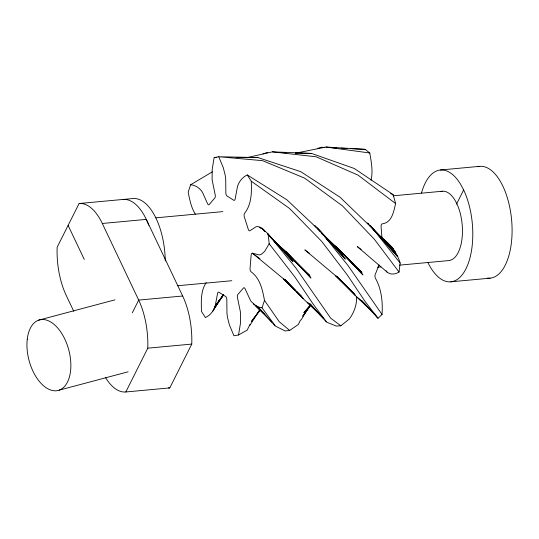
<?xml version="1.0" encoding="UTF-8"?>
<svg xmlns="http://www.w3.org/2000/svg" width="539" height="539" viewBox="0 0 539 539"><rect width="100%" height="100%" fill="white"/><g stroke="black" fill="none" stroke-linecap="round" stroke-linejoin="round"><path stroke-width="0.81" d="M356.562 296.827C356.966 304.717 354.056 312.512 349.474 318.839L340.87 325.805L336.228 326.041L326.735 322.228L313.671 304.798L294.894 276.992L269.19 243.769L268.119 234.115L267.553 233.414L261.961 228.219L258.073 226.582L256.153 226.697L249.955 230.732A2.823 1.347 84.7 0 1 248.135 228.853L244.497 217.426A2.823 1.347 84.7 0 1 244.457 213.484C251.767 204.315 251.7 192.275 251.262 181.205L247.266 174.939C242.53 177.142 238.959 181.522 237.49 186.514L235.159 198.911A2.823 1.347 84.7 0 1 233.407 200.057L227.249 196.135A2.823 1.347 84.7 0 1 225.854 192.982L225.713 179.002L225.167 175.034L223.24 167.555L218.74 156.748L214.151 157.543L212.177 169.468L212.11 179.831L215.196 194.828A2.823 1.347 84.7 0 1 214.542 198.332L209.469 204.2A2.823 1.347 84.7 0 1 207.535 203.688L202.59 192.551C200.131 188.259 195.61 185.2 190.665 184.729L188.178 192.12C189.694 199.666 191.163 207.562 195.32 214.178M377.448 317.653L374.571 314.055L361.507 300.459L378.028 318.286L382.043 314.493C382.852 302.008 381.578 289.16 375.339 278.043A2.823 1.347 84.7 0 1 375.387 274.122L379.058 264.959M361.17 249.49L357.229 246.545L387.063 272.067C390.357 275.139 395.538 274.331 399.042 272.047L400.14 263.059C397.142 252.387 390.088 243.702 381.066 237.396M246.586 157.711L272.39 151.85L311.549 153.426L354.244 168.478L393.16 194.66L395.619 203.58C393.598 211.531 392.176 222.681 381.969 223.921A2.823 1.347 84.7 0 0 381.134 227.209L381.983 238.447M206.242 282.631C200.387 290.945 201.364 301.699 201.411 311.32L205.413 317.586C210.149 315.376 213.72 311.003 215.189 306.011L217.52 293.614A2.823 1.347 84.7 0 1 219.265 292.461L225.423 296.389A2.823 1.347 84.7 0 1 226.818 299.543L226.966 313.516L227.505 317.491L229.432 324.97L233.939 335.77L238.521 334.982L240.502 323.056L240.569 312.694L237.483 297.696A2.823 1.347 84.7 0 1 238.137 294.193L243.204 288.318A2.823 1.347 84.7 0 1 245.137 288.837L250.696 300.971L263.551 313.408M370.98 180.242C373.224 171.301 371.277 161.895 369.774 152.995L365.199 149.364L326.041 147.026L295.513 153.204M300.479 320.078L298.323 324.505L289.699 330.434L285.084 330.946L275.422 326.095L262.015 307.796L264.494 300.405C262.5 289.928 260.222 278.313 250.918 271.649A2.823 1.347 84.7 0 1 250.089 267.843L251.107 255.614A2.823 1.347 84.7 0 1 252.447 253.189L259.293 254.96L261.166 254.421L264.548 251.524L269.19 243.769M165.271 260.95A56.15 26.815 84.7 0 0 132.911 198.541L79.105 203.513L57.134 247.286A56.15 26.815 84.7 0 0 66.216 295.385L73.782 311.32M132.298 312.829L138.685 300.088L102.309 223.476A56.15 26.815 84.7 0 0 79.105 203.513M125.823 391.974L147.78 348.174A56.15 26.815 84.7 0 0 138.685 300.088L182.674 296.005A56.15 26.815 84.7 0 1 191.763 344.091L169.805 387.891L125.823 391.974A56.15 26.815 84.7 0 1 105.422 377.32M250.109 324.262L247.179 330.104L238.521 334.982M456.499 204.173L463.641 189.937L460.825 184.648A56.15 26.815 84.7 0 0 421.471 193.056M212.878 311.043L219.393 300.432M219.326 300.432L214.071 308.928L223.287 295.15M301.052 319.971L309.386 306.482M249.826 325.381L259.764 309.945M308.315 307.816L302.716 316.184L310.525 305.667M223.22 295.008L214.812 307.176L223.577 294.88M255.823 315.362L251.43 321.487L260.02 310.457M256.8 314.008L259.246 310.605M223.038 295.345L215.189 306.011L223.591 294.665M310.228 305.357L303.861 312.714L310.875 304.623M190.665 184.729L212.326 171.86M263.019 153.891L267.775 152.362M317.417 148.434L321.399 147.262L324.707 147.416M38.673 320.146L114.948 299.839M59.128 390.169L128.1 371.809M440.43 169.994L479.73 166.342M155.825 217.844L222.856 211.618M392.958 195.832L442.391 191.237M102.309 223.476L146.291 219.393L182.674 296.005M177.318 285.778L231.783 280.718M377.583 267.182L380.932 266.872M399.365 265.161L448.805 260.573A34.813 16.628 84.7 0 0 462.004 222.883A34.813 16.628 84.7 0 0 440.963 191.507M450.772 281.823L490.072 278.171M147.78 348.174L191.763 344.091M214.151 157.543L216.678 157.543M236.028 157.55L257.898 157.556L300.762 171.678L340.028 197.207L373.554 229.56L400.14 263.059M257.898 157.556L218.74 156.748L262.533 160.649L304.69 178.16L342.602 206.006L374.356 239.249L399.042 272.047M282.928 152.732L286.297 152.813M295.554 153.036L311.549 153.426M332.145 147.774L336.275 147.976M341.234 148.212L347.022 148.494M350.323 148.649L365.199 149.364M262.015 307.796L258.221 306.954L253.404 304.036M272.39 151.85L316.157 156.788L358.098 175.162L395.619 203.58M326.041 147.026L369.774 152.995M390.64 193.629L393.16 194.66M247.266 174.939L286.869 199.78L320.853 231.831L347.951 265.451L382.043 314.493M251.262 181.205L289.558 208.465L321.79 241.506L346.988 274.533L365.301 301.746L378.028 318.286M390.283 245.764L391.004 246.296M309.507 253.35L304.845 249.874L335.069 275.274L354.103 293.627L335.784 275.827L355.161 295.17L336.996 276.467L356.737 296.982L364.351 303.592M259.859 258.72L252.447 253.189L283.042 278.461L295.365 290.46M340.87 325.805L330.676 318.178L295.729 267.816L268.119 234.115M305.566 272.047L309.42 275.207L285.481 251.585L293.667 259.785M289.699 330.434L279.29 321.796L264.494 300.405M355.753 267.27L361.453 272.033L337.899 248.681L362.06 273.051L338.613 249.173L334.207 245.285M356.737 296.982L361.096 300.762M364.209 303.457L365.449 304.535M278.09 244.982L287.375 253.067L310.983 278.043L286.202 252.036L287.375 253.067L274.903 241.795M326.607 238.609L332.88 244.16L326.654 238.615L345.317 259.097L317.35 227.802M334.759 245.824L339.779 250.271L362.983 274.957L338.613 249.173L339.779 250.271L325.024 236.722M314.217 308.719L305.081 300.533L284.976 279.539L303.484 298.808L283.763 278.973L295.419 290.44M381.632 237.989L392.156 247.462L379.422 235.59M315.308 309.629L307.217 302.258L323.232 318.185L309.878 303.733L326.149 321.628M275.981 243.001L277.834 244.699M280.307 246.963L288.951 254.886L269.507 236.338M375.178 231.635L378.21 234.458M326.108 237.955L334.025 245.353M335.245 246.485L341.335 252.178L322.167 233.603L323.811 235.523M379.874 236.318L385.277 241.459M386.483 242.597L393.686 249.449L372.442 228.549M259.805 309.682L255.547 305.64L271.878 322.255M263.45 313.146L264.662 314.298M358.853 298.828L374.571 314.055M296.538 291.606L301.82 296.746L296.578 291.586M276.514 243.554L290.858 257.682L267.863 234.236M294.833 260.957L300.681 266.818M301.847 267.984L310.033 276.19L286.202 252.036M322.005 233.778L323.777 235.55M325.543 237.328L329.666 241.465M332.017 243.83L343.208 255.068L314.763 225.598L316.46 227.458M264.912 231.224L261.961 228.219L264.784 231.258M374.066 230.483L376.384 232.861M378.701 235.233L395.532 252.447L367.524 222.991L368.636 224.231M273.819 240.967L277.767 245.211M278.899 246.424L282.288 250.069M284.545 252.495L293.014 261.597L267.553 233.414M317.592 228.698L320.415 231.804M369.754 225.477L383.114 240.407M384.226 241.654L397.587 256.577L370.098 225.336M258.221 306.954L274.829 325.529M386.039 270.753L387.063 272.067M68.116 225.403L84.266 259.427M123.087 199.45A56.15 26.815 84.7 0 1 148.798 225.295M169.805 387.891A56.15 26.815 84.7 0 1 168.397 387.939M463.641 189.937A56.15 26.815 84.7 0 1 466.107 268.489A56.15 26.815 84.7 0 1 427.899 262.574M477.648 166.706A56.15 26.815 84.7 0 1 511.666 220.552A56.15 26.815 84.7 0 1 487.249 278.124M260.997 228.226L259.778 227.067L260.977 228.24M27.253 339.226A36.497 20.549 75.1 0 0 56.501 390.755A36.497 20.549 75.1 0 0 62.948 335.487A36.497 20.549 75.1 0 0 27.253 339.226"/></g></svg>
